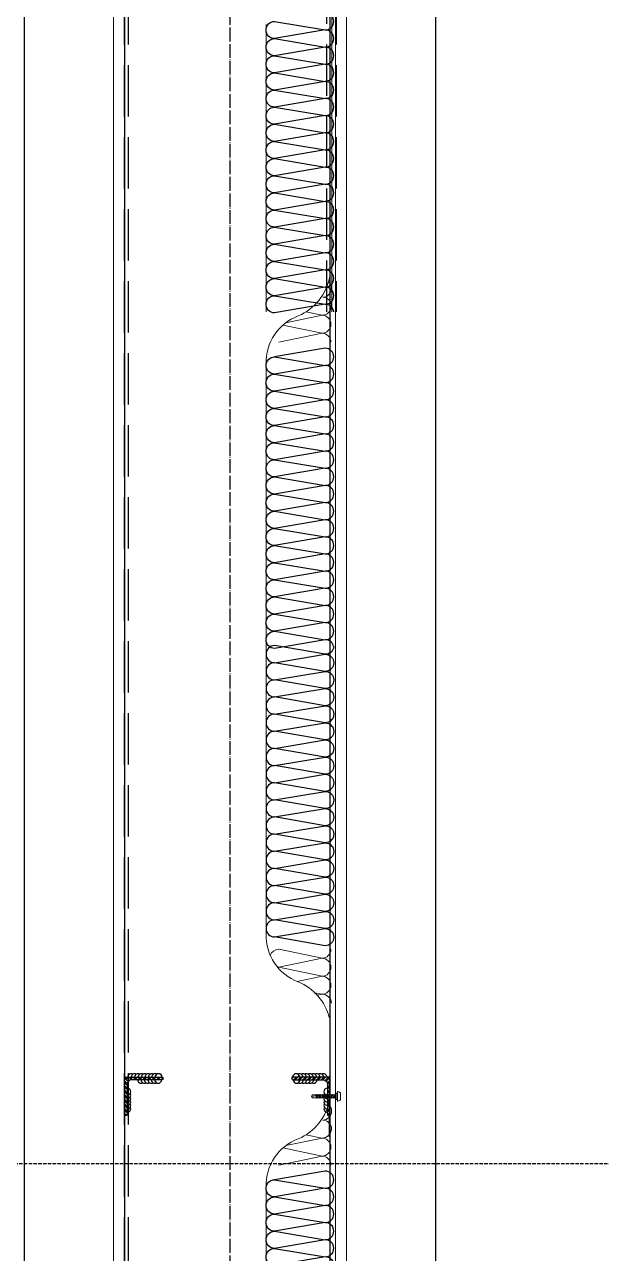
# Model space of a CAD drawing. Extents: x -1899985 to 1774885, y 556286 to 2175695.
# Drawn here: x -1752910 to -1752068, y 576056 to 577848 of the extents above; entities that cross this region are included whole.
import ezdxf

# ---------------------------------------------------------------- set-up
doc = ezdxf.new("R2010")
doc.units = 0
doc.header["$LTSCALE"] = 10
doc.header["$MEASUREMENT"] = 0
for name, pattern in [('20剖面图$0$__DASH', [0.35, 0.25, -0.1]), ('20剖面图$0$DOTE', [2.4200000000000004, 2, -0.2, 0.02, -0.2]), ('20剖面图$0$ZN-DASH', [0.35, 0.25, -0.1])]:
    doc.linetypes.add(name, pattern=pattern)
for name, color, linetype in [('20剖面图$0$!ZN1-填充-8', 8, 'Continuous'), ('20剖面图$0$!ZN4-焊缝-8', 8, 'Continuous'), ('20剖面图$0$!ZN5-钢材投影-40', 40, 'Continuous'), ('20剖面图$0$!ZN5-钢材断面-2', 2, 'Continuous'), ('20剖面图$0$!ZN6-虚线-8', 8, '20剖面图$0$ZN-DASH'), ('20剖面图$0$A-AXIS-DOTE', 14, '20剖面图$0$DOTE'), ('20剖面图$0$A-LIN-V', 9, 'Continuous'), ('20剖面图$0$COLUMN', 9, 'Continuous'), ('20剖面图$0$Fill', 8, 'Continuous'), ('A-LIN-V', 9, 'Continuous')]:
    doc.layers.add(name, color=color, linetype=linetype)
doc.layers.add('20剖面图$0$0_INSULATION', color=252, linetype='Continuous', lineweight=9, transparency=0.2)
doc.layers.add('20剖面图$0$0_SCREW RIVET', color=4, linetype='Continuous', lineweight=15)
doc.layers.add('20剖面图$0$彩钢板', color=6, linetype='Continuous', lineweight=15)

# ---------------------------------------------------------------- blocks, each defined once
blk = doc.blocks.new('20剖面图$0$G$C845E5159')
at = {"layer": '20剖面图$0$COLUMN'}
for points in [[(300.0000000009313, 699.9999999990687), (300.0000000006985, -11000.00000000093), (-299.9999999993015, -11000.00000000093), (-299.9999999995343, 699.9999999990687), (300.0000000009313, 699.9999999990687)], [(16800.0000000007, 699.9999999991851), (16800.0000000007, -11000.00000000093), (16200.0000000007, -11000.00000000093), (16200.0000000007, 699.9999999991851), (16800.0000000007, 699.9999999991851)]]:
    blk.add_lwpolyline(points, dxfattribs=at)
blk = doc.blocks.new('20剖面图$0$ZN-角钢56X56X4')
at = {"layer": '20剖面图$0$!ZN1-填充-8'}
h = blk.add_hatch(dxfattribs=at)
h.set_pattern_fill('ANSI32', color=256, scale=0.5, style=0)
h.set_pattern_definition([(45, (0, 0), (-3.367596045400933, 3.367596045400933), []), (45, (2.245065, 0), (-3.367596045400933, 3.367596045400933), [])])
edge = h.paths.add_edge_path()
edge.add_line((0, 0), (-1.243449787580175e-14, 56))
edge.add_line((0, 56), (2.66666666666606, 56))
edge.add_arc((2.666666666665151, 54.66666666666515), 1.333333333334849, 359.99999999996095, 449.99999999996095, ccw=False)
edge.add_line((4, 54.66666666666424), (4.00000000000001, 10))
edge.add_arc((10, 10), 6, 180, 270)
edge.add_line((10, 4), (54.66666666666606, 4.00000000000001))
edge.add_arc((54.66666666666515, 2.666666666665151), 1.333333333334849, 359.99999999996095, 449.99999999996095, ccw=False)
edge.add_line((56, 2.666666666664241), (56, 0))
edge.add_line((56, 0), (0, -1.243449787580175e-14))
at = {"layer": '20剖面图$0$!ZN5-钢材断面-2'}
blk.add_lwpolyline([(0, 0), (0, 56), (2.66666666666606, 56, -0.4142135623730951), (4, 54.66666666666424), (4, 10, 0.4142135623730951), (10, 4), (54.66666666666606, 4, -0.4142135623730951), (56, 2.666666666664241), (56, 0), (0, 0)], format="xyb", dxfattribs=at)
blk = doc.blocks.new('20剖面图$0$2342432')
at = {"layer": '20剖面图$0$0_INSULATION'}
for p, q in [((-1752476.222162217, 571392.5077114896), (-1752487.106872022, 571390.2451245631)), ((-1752483.533879833, 571394.0249372249), (-1752476.222162217, 571392.5077114896)), ((-1752476.217608388, 571366.2857411366), (-1752539.343846043, 571353.1637927708)), ((-1752512.567488662, 571373.8285616783), (-1752476.217608388, 571366.2857411366)), ((-1752539.343846043, 571353.1637927708), (-1752476.21305456, 571340.0637707837)), ((-1752476.21305456, 571340.0637707837), (-1752539.339292215, 571326.9418224179)), ((-1752557.82251229, 570885.4520361924), (-1752557.82251229, 571304.499488759)), ((-1752557.82251229, 571298.9105479163), (-1752557.82251229, 570885.4520361924)), ((-1752557.82251229, 570473.2973347078), (-1752557.82251229, 570885.4520361924)), ((-1752539.393938156, 570441.6054666529), (-1752476.263146673, 570428.5054446658)), ((-1752476.263146673, 570428.5054446658), (-1752533.280449516, 570416.653350645)), ((-1752529.075160942, 570413.2432324134), (-1752476.258592844, 570402.2834743129)), ((-1752476.258592844, 570402.2834743129), (-1752499.786543443, 570397.392757483))]:
    blk.add_line(p, q, dxfattribs=at)
for centre, radius, start, end in [((-1752539.406364597, 571444.6588107727), 75.75861058733942, 292.1666433691794, 346.2521164814142), ((-1752485.854372671, 571306.9565950143), 72.01007215283161, 110.2875112846233, 181.9554091079993), ((-1752485.854372671, 570470.8402284525), 72.0100721528292, 178.0445908920007, 249.7124887153767), ((-1752540.959601969, 570332.4043017481), 77.0328910046967, 9.827985264069547, 66.96933935180967)]:
    blk.add_arc(centre, radius, start, end, dxfattribs=at)
at = {"layer": '20剖面图$0$0_INSULATION', "extrusion": (0, 0, -1)}
for centre, major_axis, ratio, start_param, end_param in [((-1752475.473387921, 571405.8577878777), (-8.381229425083259, -10.65084468578086), 0.9607585218752868, 4.082779993727787, 5.653576320523127), ((-1752476.219885302, 571379.396726313), (-0.002276914641104071, 13.11098517646307), 0.98825321593543, 3.22430970811638e-11, 1.570796326826422), ((-1752476.219885302, 571379.396726313), (-0.002276913998807523, 13.11098517644863), 0.9882532159365272, 1.570796326776899, 3.141592653572465), ((-1752476.215331474, 571353.1747559601), (-0.002276914641104071, 13.11098517646307), 0.98825321593543, 3.22430970811638e-11, 1.570796326826422), ((-1752539.341569129, 571340.0528075944), (-0.002276913227591154, 13.11098517646332), 0.9882532159332102, 6.139661749825465, 6.283185307102736), ((-1752539.346122958, 571366.2747779473), (-0.002276913227591154, 13.11098517646332), 0.9882532159332102, 3.141592653512943, 3.269368162938339), ((-1752476.215331474, 571353.1747559601), (-0.002276913998807523, 13.11098517644863), 0.9882532159365272, 1.570796326776899, 3.141592653572465), ((-1752539.341569129, 571340.0528075944), (-0.002276913227591154, 13.11098517646332), 0.9882532159332102, 3.141592653512943, 4.40714468953711), ((-1752476.210777646, 571326.9527856073), (-0.002276914641104071, 13.11098517646307), 0.98825321593543, 3.22430970811638e-11, 1.570796326826422), ((-1752476.265423587, 570441.6164298422), (-0.002276913998807523, 13.11098517644863), 0.9882532159365272, 1.570796326776899, 3.141592653572465), ((-1752476.260869759, 570415.3944594894), (-0.002276914641104071, 13.11098517646307), 0.98825321593543, 3.22430970811638e-11, 1.570796326826422), ((-1752476.260869759, 570415.3944594894), (-0.002276913998807523, 13.11098517644863), 0.9882532159365272, 1.570796326776899, 3.141592653572465), ((-1752475.25631593, 570389.1724891365), (-0.002276913998807523, 13.11098517644863), 0.9882532159365272, 1.570796326776899, 3.141592653572465), ((-1752475.251762102, 570362.9505187835), (-0.002276914641104071, 13.11098517646307), 0.98825321593543, 3.22430970811638e-11, 1.570796326826422), ((-1752475.251762102, 570362.9505187835), (-0.002276913998807523, 13.11098517644863), 0.9882532159365272, 1.570796326776899, 2.416555155843697)]:
    blk.add_ellipse(centre, major_axis=major_axis, ratio=ratio, start_param=start_param, end_param=end_param, dxfattribs=at)
at = {"layer": '20剖面图$0$0_INSULATION', "extrusion": (0, 0, -0.9999999999999998)}
blk.add_ellipse((-1752475.505270505, 570388.9335664853), major_axis=(-8.385376775016718, 10.64778926701664), ratio=0.9607471217953485, start_param=0.6296547296342334, end_param=2.200451056428872, dxfattribs=at)
at = {"layer": '20剖面图$0$Fill'}
for points in [[(-1752459.074004782, 570885.4520361924, 0.385562676401207), (-1752471.513043955, 570896.7190299229), (-1752545.492588243, 570884.0489539708, -1), (-1752545.492588243, 570909.0489539708), (-1752471.513043955, 570896.7190299229, 1), (-1752471.513043955, 570921.7190299229), (-1752545.492588243, 570909.0489539708, -1), (-1752545.492588243, 570934.0489539708), (-1752471.513043955, 570921.7190299229, 1), (-1752471.513043955, 570946.7190299229), (-1752545.492588243, 570934.0489539708, -1), (-1752545.492588243, 570959.0489539708), (-1752471.513043955, 570946.7190299229, 1), (-1752471.513043955, 570971.7190299229), (-1752545.492588243, 570959.0489539708, -1), (-1752545.492588243, 570984.0489539708), (-1752471.513043955, 570971.7190299229, 1), (-1752471.513043955, 570996.7190299229), (-1752545.492588243, 570984.0489539708, -1), (-1752545.492588243, 571009.0489539708), (-1752471.513043955, 570996.7190299229, 1), (-1752471.513043955, 571021.7190299229), (-1752545.492588243, 571009.0489539708, -1), (-1752545.492588243, 571034.0489539708), (-1752471.513043955, 571021.7190299229, 1), (-1752471.513043955, 571046.7190299229), (-1752545.492588243, 571034.0489539708, -1), (-1752545.492588243, 571059.0489539708), (-1752471.513043955, 571046.7190299229, 1), (-1752471.513043955, 571071.7190299229), (-1752545.492588243, 571059.0489539708, -1), (-1752545.492588243, 571084.0489539708), (-1752471.513043955, 571071.7190299229, 1), (-1752471.513043955, 571096.7190299229), (-1752545.492588243, 571084.0489539708, -1), (-1752545.492588243, 571109.0489539708), (-1752471.513043955, 571096.7190299229, 1), (-1752471.513043955, 571121.7190299229), (-1752545.492588243, 571109.0489539708, -1), (-1752545.492588243, 571134.0489539708), (-1752471.513043955, 571121.7190299229, 1), (-1752471.513043955, 571146.7190299229), (-1752545.492588243, 571134.0489539708, -1), (-1752545.492588243, 571159.0489539708), (-1752471.513043955, 571146.7190299229, 1), (-1752471.513043955, 571171.7190299229), (-1752545.492588243, 571159.0489539708, -1), (-1752545.492588243, 571184.0489539708), (-1752471.513043955, 571171.7190299229, 1), (-1752471.513043955, 571196.7190299229), (-1752545.492588243, 571184.0489539708, -1), (-1752545.492588243, 571209.0489539708), (-1752471.513043955, 571196.7190299229, 1), (-1752471.513043955, 571221.7190299229), (-1752545.492588243, 571209.0489539708, -1), (-1752545.492588243, 571234.0489539708), (-1752471.513043955, 571221.7190299229, 1), (-1752471.513043955, 571246.7190299229), (-1752545.492588243, 571234.0489539708, -1), (-1752545.492588243, 571259.0489539708), (-1752471.513043955, 571246.7190299229, 1), (-1752471.513043955, 571271.7190299229), (-1752545.492588243, 571259.0489539708, -1), (-1752545.492588243, 571284.0489539708), (-1752471.513043955, 571271.7190299229, 1), (-1752471.513043955, 571296.7190299229), (-1752545.492588243, 571284.0489539708, -1), (-1752545.492588243, 571309.0489539708), (-1752471.513043955, 571296.7190299229, 1), (-1752471.513043955, 571321.7190299229), (-1752545.492588243, 571309.0489539708)], [(-1752459.273168057, 570885.4520361924, -0.3555469555555305), (-1752471.513043955, 570875.4888527013), (-1752545.492588243, 570888.1589286533, 1), (-1752545.492588243, 570863.1589286533), (-1752471.513043955, 570875.4888527013, -1), (-1752471.513043955, 570850.4888527013), (-1752545.492588243, 570863.1589286533, 1), (-1752545.492588243, 570838.1589286533), (-1752471.513043955, 570850.4888527013, -1), (-1752471.513043955, 570825.4888527013), (-1752545.492588243, 570838.1589286533, 1), (-1752545.492588243, 570813.1589286533), (-1752471.513043955, 570825.4888527013, -1), (-1752471.513043955, 570800.4888527013), (-1752545.492588243, 570813.1589286533, 1), (-1752545.492588243, 570788.1589286533), (-1752471.513043955, 570800.4888527013, -1), (-1752471.513043955, 570775.4888527013), (-1752545.492588243, 570788.1589286533, 1), (-1752545.492588243, 570763.1589286533), (-1752471.513043955, 570775.4888527013, -1), (-1752471.513043955, 570750.4888527013), (-1752545.492588243, 570763.1589286533, 1), (-1752545.492588243, 570738.1589286533), (-1752471.513043955, 570750.4888527013, -1), (-1752471.513043955, 570725.4888527013), (-1752545.492588243, 570738.1589286533, 1), (-1752545.492588243, 570713.1589286533), (-1752471.513043955, 570725.4888527013, -1), (-1752471.513043955, 570700.4888527013), (-1752545.492588243, 570713.1589286533, 1), (-1752545.492588243, 570688.1589286533), (-1752471.513043955, 570700.4888527013, -1), (-1752471.513043955, 570675.4888527013), (-1752545.492588243, 570688.1589286533, 1), (-1752545.492588243, 570663.1589286533), (-1752471.513043955, 570675.4888527013, -1), (-1752471.513043955, 570650.4888527013), (-1752545.492588243, 570663.1589286533, 1), (-1752545.492588243, 570638.1589286533), (-1752471.513043955, 570650.4888527013, -1), (-1752471.513043955, 570625.4888527013), (-1752545.492588243, 570638.1589286533, 1), (-1752545.492588243, 570613.1589286533), (-1752471.513043955, 570625.4888527013, -1), (-1752471.513043955, 570600.4888527013), (-1752545.492588243, 570613.1589286533, 1), (-1752545.492588243, 570588.1589286533), (-1752471.513043955, 570600.4888527013, -1), (-1752471.513043955, 570575.4888527013), (-1752545.492588243, 570588.1589286533, 1), (-1752545.492588243, 570563.1589286533), (-1752471.513043955, 570575.4888527013, -1), (-1752471.513043955, 570550.4888527013), (-1752545.492588243, 570563.1589286533, 1), (-1752545.492588243, 570538.1589286533), (-1752471.513043955, 570550.4888527013, -1), (-1752471.513043955, 570525.4888527013), (-1752545.492588243, 570538.1589286533, 1), (-1752545.492588243, 570513.1589286533), (-1752471.513043955, 570525.4888527013, -1), (-1752471.513043955, 570500.4888527013), (-1752545.492588243, 570513.1589286533, 1), (-1752545.492588243, 570488.1589286533), (-1752471.513043955, 570500.4888527013, -1), (-1752471.513043955, 570475.4888527013), (-1752545.492588243, 570488.1589286533, 1), (-1752545.492588243, 570463.1589286533), (-1752471.513043955, 570475.4888527013, -1), (-1752471.513043955, 570450.4888527013), (-1752545.492588243, 570463.1589286533)]]:
    blk.add_lwpolyline(points, format="xyb", dxfattribs=at)
blk = doc.blocks.new('20剖面图$0$53456465')
at = {"layer": '20剖面图$0$!ZN4-焊缝-8', "color": 8, "ltscale": 20}
for centre, radius, start, end in [((-1752704.726505566, 576532.6699724447), 4.999999999990565, 60.00000000161263, 180), ((-1752699.726505566, 576532.6699724447), 4.999999999990565, 60.00000000161263, 180), ((-1752699.726505566, 576532.6699724447), 4.999999999985448, 119.9999999983874, 180), ((-1752694.726505566, 576532.6699724447), 4.999999999990565, 60.00000000161263, 180), ((-1752694.726505566, 576532.6699724447), 4.999999999985448, 119.9999999983874, 180), ((-1752690.318592439, 576528.6699724447), 4.999999999990565, 180, 299.9999999983874), ((-1752689.726505566, 576532.6699724447), 4.999999999990565, 60.00000000161263, 180), ((-1752689.726505566, 576532.6699724447), 4.999999999985448, 119.9999999983874, 180), ((-1752685.318592439, 576528.6699724447), 4.999999999990565, 180, 299.9999999983874), ((-1752685.318592439, 576528.6699724447), 5, 180, 240.0000000016126), ((-1752684.726505566, 576532.6699724447), 4.999999999990565, 60.00000000161263, 180), ((-1752684.726505566, 576532.6699724447), 4.999999999985448, 119.9999999983874, 180), ((-1752680.318592439, 576528.6699724447), 4.999999999990565, 180, 299.9999999983874), ((-1752680.318592439, 576528.6699724447), 5, 180, 240.0000000016126), ((-1752679.726505566, 576532.6699724447), 4.999999999990565, 60.00000000161263, 180), ((-1752679.726505566, 576532.6699724447), 4.999999999985448, 119.9999999983874, 180), ((-1752675.318592439, 576528.6699724447), 4.999999999990565, 180, 299.9999999983874), ((-1752675.318592439, 576528.6699724447), 5, 180, 240.0000000016126), ((-1752674.726505566, 576532.6699724447), 4.999999999990565, 60.00000000161263, 180), ((-1752674.726505566, 576532.6699724447), 4.999999999985448, 119.9999999983874, 180), ((-1752670.318592439, 576528.6699724447), 4.999999999990565, 180, 299.9999999983874), ((-1752670.318592439, 576528.6699724447), 5, 180, 240.0000000016126), ((-1752669.726505566, 576532.6699724447), 4.999999999990565, 60.00000000161263, 180), ((-1752669.726505566, 576532.6699724447), 5, 119.9999999983874, 180), ((-1752665.318592439, 576528.6699724447), 5, 180, 0), ((-1752665.318592439, 576528.6699724447), 5, 180, 240.0000000016126), ((-1752664.726505566, 576532.6699724447), 5, 0, 180), ((-1752664.726505566, 576532.6699724447), 5, 119.9999999983874, 180), ((-1752464.072858021, 576532.6699724447), 5, 0, 180), ((-1752463.480771148, 576528.6699724447), 5, 180, 0), ((-1752459.072858021, 576532.6699724447), 4.999999999990565, 0, 119.9999999983874), ((-1752464.072858021, 576532.6699724447), 5, 0, 60.00000000161263), ((-1752463.480771148, 576528.6699724447), 5, 299.9999999983874, 0), ((-1752458.480771148, 576528.6699724447), 4.999999999990565, 240.0000000016126, 0), ((-1752454.072858021, 576532.6699724447), 4.999999999990565, 0, 119.9999999983874), ((-1752459.072858021, 576532.6699724447), 5, 0, 60.00000000161263), ((-1752458.480771148, 576528.6699724447), 5, 299.9999999983874, 0), ((-1752453.480771148, 576528.6699724447), 4.999999999990565, 240.0000000016126, 0), ((-1752449.072858021, 576532.6699724447), 4.999999999990565, 0, 119.9999999983874), ((-1752454.072858021, 576532.6699724447), 4.999999999985448, 0, 60.00000000161263), ((-1752453.480771148, 576528.6699724447), 5, 299.9999999983874, 0), ((-1752448.480771148, 576528.6699724447), 4.999999999990565, 240.0000000016126, 0), ((-1752444.072858021, 576532.6699724447), 4.999999999990565, 0, 119.9999999983874), ((-1752449.072858021, 576532.6699724447), 4.999999999985448, 0, 60.00000000161263), ((-1752448.480771148, 576528.6699724447), 5, 299.9999999983874, 0), ((-1752443.480771148, 576528.6699724447), 4.999999999990565, 240.0000000016126, 0), ((-1752439.072858021, 576532.6699724447), 4.999999999990565, 0, 119.9999999983874), ((-1752444.072858021, 576532.6699724447), 4.999999999985448, 0, 60.00000000161263), ((-1752443.480771148, 576528.6699724447), 5, 299.9999999983874, 0), ((-1752438.480771148, 576528.6699724447), 4.999999999990565, 240.0000000016126, 0), ((-1752434.072858021, 576532.6699724447), 4.999999999990565, 0, 119.9999999983874), ((-1752439.072858021, 576532.6699724447), 4.999999999985448, 0, 60.00000000161263), ((-1752429.072858021, 576532.6699724447), 4.999999999990565, 0, 119.9999999983874), ((-1752434.072858021, 576532.6699724447), 4.999999999985448, 0, 60.00000000161263), ((-1752424.072858021, 576532.6699724447), 4.999999999990565, 0, 119.9999999983874), ((-1752429.072858021, 576532.6699724447), 4.999999999985448, 0, 60.00000000161263), ((-1752710.399681794, 576511.4746592753), 5, 270, 90), ((-1752710.399681794, 576511.4746592753), 4.999999999985448, 270, 330.0000000016208), ((-1752710.399681794, 576506.4746592753), 4.999999999990565, 270, 29.9999999983792), ((-1752418.399681794, 576511.4746592753), 5, 90, 270), ((-1752418.399681794, 576506.4746592753), 4.999999999990565, 150.0000000016208, 270), ((-1752418.399681794, 576511.4746592753), 4.999999999985448, 209.9999999983792, 270), ((-1752710.399681794, 576506.4746592753), 4.999999999985448, 270, 330.0000000016208), ((-1752710.399681794, 576501.4746592753), 4.999999999990565, 270, 29.9999999983792), ((-1752710.399681794, 576501.4746592753), 4.999999999985448, 270, 330.0000000016208), ((-1752710.399681794, 576496.4746592753), 4.999999999990565, 270, 29.9999999983792), ((-1752710.399681794, 576496.4746592753), 4.999999999985448, 270, 330.0000000016208), ((-1752710.399681794, 576491.4746592753), 4.999999999990565, 270, 29.9999999983792), ((-1752710.399681794, 576491.4746592753), 4.999999999985448, 270, 330.0000000016208), ((-1752710.399681794, 576486.4746592753), 4.999999999990565, 270, 29.9999999983792), ((-1752418.399681794, 576501.4746592753), 4.999999999990565, 150.0000000016208, 270), ((-1752418.399681794, 576496.4746592753), 4.999999999990565, 150.0000000016208, 270), ((-1752418.399681794, 576491.4746592753), 4.999999999990565, 150.0000000016208, 270), ((-1752418.399681794, 576486.4746592753), 4.999999999990565, 150.0000000016208, 270), ((-1752418.399681794, 576506.4746592753), 4.999999999985448, 209.9999999983792, 270), ((-1752418.399681794, 576501.4746592753), 4.999999999985448, 209.9999999983792, 270), ((-1752418.399681794, 576496.4746592753), 4.999999999985448, 209.9999999983792, 270), ((-1752418.399681794, 576491.4746592753), 4.999999999985448, 209.9999999983792, 270)]:
    blk.add_arc(centre, radius, start, end, dxfattribs=at)
at = {"layer": '20剖面图$0$!ZN5-钢材投影-40'}
for p, q in [((-1752714.399681794, 578848.6699628157), (-1752714.399681797, 572304.6699724447)), ((-1752414.399681796, 572304.6699724447), (-1752414.399681794, 578848.6699628157))]:
    blk.add_line(p, q, dxfattribs=at)
at = {"layer": '20剖面图$0$!ZN6-虚线-8', "ltscale": 30}
for p, q in [((-1752714.999681794, 578848.6699628157), (-1752714.999681794, 572304.6699724447)), ((-1752709.399681794, 578848.6699628157), (-1752709.399681796, 572304.6699724447)), ((-1752419.399681794, 577648.6699628157), (-1752419.399681794, 578848.6699628157)), ((-1752405.799681794, 578848.6699628157), (-1752405.799681794, 577648.6699628157))]:
    blk.add_line(p, q, dxfattribs=at)
at = {"layer": '20剖面图$0$0_INSULATION'}
for p, q in [((-1752411.822512668, 578848.6699628157), (-1752411.822512668, 577648.6699628157)), ((-1752507.822512668, 577648.6699628157), (-1752507.822512668, 578067.7174153823)), ((-1752507.822512668, 578062.1284745396), (-1752507.822512668, 577648.6699628157)), ((-1752415.81817425, 576445.8727123677), (-1752415.057196391, 576564.7710427609))]:
    blk.add_line(p, q, dxfattribs=at)
at = {"layer": '20剖面图$0$0_SCREW RIVET'}
for p, q in [((-1752441.799681794, 576504.6699724447), (-1752439.99858453, 576506.9206800027)), ((-1752434.594456748, 576506.9199724447), (-1752439.999150743, 576506.9199724447)), ((-1752432.386122849, 576506.9199724874), (-1752434.092540505, 576506.9199724445)), ((-1752430.17778966, 576506.9199714265), (-1752431.884206708, 576506.9199713246)), ((-1752427.969456369, 576506.9199715282), (-1752429.675873417, 576506.9199714265)), ((-1752425.761123077, 576506.9199716301), (-1752427.467540126, 576506.9199715282)), ((-1752423.552789786, 576506.9199717318), (-1752425.259206835, 576506.9199716301)), ((-1752421.344456495, 576506.9199718337), (-1752423.050873543, 576506.9199717318)), ((-1752419.136123204, 576506.9199719355), (-1752420.842540252, 576506.9199718337)), ((-1752416.927789913, 576506.9199720373), (-1752418.634206961, 576506.9199719355)), ((-1752414.719456622, 576506.9199721392), (-1752416.42587367, 576506.9199720373)), ((-1752412.511123331, 576506.9199722409), (-1752414.217540379, 576506.9199721392)), ((-1752410.302790039, 576506.9199723428), (-1752412.009207088, 576506.9199722409)), ((-1752408.094456748, 576506.9199724445), (-1752409.800873796, 576506.9199723428)), ((-1752405.799681794, 576506.9199724447), (-1752407.592540505, 576506.9199724445)), ((-1752440.000212722, 576502.4199724447), (-1752441.799681794, 576504.6699724447)), ((-1752434.988808247, 576502.4199724447), (-1752440.000212722, 576502.4199724447)), ((-1752432.780474348, 576502.4199724874), (-1752434.486892004, 576502.4199724445)), ((-1752430.572141158, 576502.4199714265), (-1752432.278558207, 576502.4199713246)), ((-1752428.363807867, 576502.4199715282), (-1752430.070224916, 576502.4199714265)), ((-1752426.155474576, 576502.4199716301), (-1752427.861891625, 576502.4199715282)), ((-1752423.947141285, 576502.4199717318), (-1752425.653558333, 576502.4199716301)), ((-1752421.738807994, 576502.4199718337), (-1752423.445225042, 576502.4199717318)), ((-1752419.530474703, 576502.4199719355), (-1752421.236891751, 576502.4199718337)), ((-1752417.322141411, 576502.4199720373), (-1752419.02855846, 576502.4199719355)), ((-1752415.11380812, 576502.4199721392), (-1752416.820225169, 576502.4199720373)), ((-1752412.905474829, 576502.4199722409), (-1752414.611891877, 576502.4199721392)), ((-1752410.697141538, 576502.4199723428), (-1752412.403558586, 576502.4199722409)), ((-1752408.488808247, 576502.4199724447), (-1752410.195225295, 576502.4199723428)), ((-1752405.799681794, 576502.4199724447), (-1752407.986892004, 576502.4199724445))]:
    blk.add_line(p, q, dxfattribs=at)
for points in [[(-1752441.799681794, 576504.6699724447), (-1752433.173856894, 576506.0139262995), (-1752434.608127629, 576506.6519755268), (-1752434.64260725, 576506.6225942735), (-1752435.105577356, 576506.9202060349)], [(-1752434.134490646, 576506.441273528), (-1752434.092540505, 576506.9199724445), (-1752434.299681794, 576507.4199724447), (-1752434.594456748, 576506.9199724447), (-1752434.618734365, 576506.6429371677)], [(-1752434.185756969, 576505.8562663628), (-1752434.486892004, 576502.4199724445), (-1752434.781666959, 576501.9199724447), (-1752434.988808247, 576502.4199724447), (-1752434.694621161, 576505.7769823524)]]:
    blk.add_lwpolyline(points, dxfattribs=at)
for points in [[(-1752432.78047445, 576502.4199713246), (-1752432.386122951, 576506.9199713246), (-1752432.091347996, 576507.4199713246), (-1752431.884206708, 576506.9199713246), (-1752432.278558207, 576502.4199713246), (-1752432.573333161, 576501.9199713246)], [(-1752430.572141158, 576502.4199714265), (-1752430.17778966, 576506.9199714265), (-1752429.883014705, 576507.4199714265), (-1752429.675873417, 576506.9199714265), (-1752430.070224916, 576502.4199714265), (-1752430.36499987, 576501.9199714265)], [(-1752428.363807867, 576502.4199715282), (-1752427.969456369, 576506.9199715282), (-1752427.674681414, 576507.4199715282), (-1752427.467540126, 576506.9199715282), (-1752427.861891625, 576502.4199715282), (-1752428.156666579, 576501.9199715282)], [(-1752426.155474576, 576502.4199716301), (-1752425.761123077, 576506.9199716301), (-1752425.466348123, 576507.4199716301), (-1752425.259206835, 576506.9199716301), (-1752425.653558333, 576502.4199716301), (-1752425.948333288, 576501.9199716301)], [(-1752423.947141285, 576502.419971732), (-1752423.552789786, 576506.9199717318), (-1752423.258014832, 576507.4199717318), (-1752423.050873543, 576506.9199717318), (-1752423.445225042, 576502.4199717318), (-1752423.739999997, 576501.9199717318)], [(-1752421.738807994, 576502.4199718337), (-1752421.344456495, 576506.9199718337), (-1752421.049681541, 576507.4199718337), (-1752420.842540252, 576506.9199718337), (-1752421.236891751, 576502.4199718337), (-1752421.531666706, 576501.9199718337)], [(-1752419.530474703, 576502.4199719356), (-1752419.136123204, 576506.9199719355), (-1752418.841348249, 576507.4199719355), (-1752418.634206961, 576506.9199719355), (-1752419.02855846, 576502.4199719355), (-1752419.323333415, 576501.9199719355)], [(-1752417.322141411, 576502.4199720373), (-1752416.927789913, 576506.9199720373), (-1752416.633014958, 576507.4199720373), (-1752416.42587367, 576506.9199720373), (-1752416.820225169, 576502.4199720373), (-1752417.115000123, 576501.9199720373)], [(-1752415.11380812, 576502.4199721392), (-1752414.719456622, 576506.9199721392), (-1752414.424681667, 576507.4199721392), (-1752414.217540379, 576506.9199721392), (-1752414.611891877, 576502.4199721392), (-1752414.906666832, 576501.9199721392)], [(-1752412.905474829, 576502.4199722409), (-1752412.511123331, 576506.9199722409), (-1752412.216348376, 576507.4199722409), (-1752412.009207088, 576506.9199722409), (-1752412.403558586, 576502.4199722409), (-1752412.698333541, 576501.9199722409)], [(-1752410.697141538, 576502.4199723428), (-1752410.302790039, 576506.9199723428), (-1752410.008015085, 576507.4199723428), (-1752409.800873796, 576506.9199723428), (-1752410.195225295, 576502.4199723428), (-1752410.49000025, 576501.9199723428)], [(-1752408.488808247, 576502.4199724447), (-1752408.094456748, 576506.9199724445), (-1752407.799681794, 576507.4199724445), (-1752407.592540505, 576506.9199724445), (-1752407.986892004, 576502.4199724445), (-1752408.281666959, 576501.9199724445)], [(-1752403.799681794, 576500.1699724445), (-1752403.799681794, 576509.1699724445), (-1752405.799681794, 576509.1699724447), (-1752405.799681794, 576500.1699724445)]]:
    blk.add_lwpolyline(points, close=True, dxfattribs=at)
blk.add_lwpolyline([(-1752403.063991035, 576497.6699724447, 0.4142135623730904), (-1752399.063991035, 576501.6699724445), (-1752399.063991035, 576507.6699724445, 0.4142135623731018), (-1752403.063991035, 576511.6699724447), (-1752403.049681794, 576511.6699724445), (-1752403.799681794, 576511.6699724445), (-1752403.799681794, 576497.6699724445), (-1752403.049681794, 576497.6699724445)], format="xyb", close=True, dxfattribs=at)
at = {"layer": '20剖面图$0$Fill'}
blk.add_lwpolyline([(-1752409.07400516, 577648.6699628157, 0.385562676401207), (-1752421.513044333, 577659.9369565462), (-1752495.49258862, 577647.2668805941, -1), (-1752495.49258862, 577672.2668805941), (-1752421.513044333, 577659.9369565462, 1), (-1752421.513044333, 577684.9369565462), (-1752495.49258862, 577672.2668805941, -1), (-1752495.49258862, 577697.2668805941), (-1752421.513044333, 577684.9369565462, 1), (-1752421.513044333, 577709.9369565462), (-1752495.49258862, 577697.2668805941, -1), (-1752495.49258862, 577722.2668805941), (-1752421.513044333, 577709.9369565462, 1), (-1752421.513044333, 577734.9369565462), (-1752495.49258862, 577722.2668805941, -1), (-1752495.49258862, 577747.2668805941), (-1752421.513044333, 577734.9369565462, 1), (-1752421.513044333, 577759.9369565462), (-1752495.49258862, 577747.2668805941, -1), (-1752495.49258862, 577772.2668805941), (-1752421.513044333, 577759.9369565462, 1), (-1752421.513044333, 577784.9369565462), (-1752495.49258862, 577772.2668805941, -1), (-1752495.49258862, 577797.2668805941), (-1752421.513044333, 577784.9369565462, 1), (-1752421.513044333, 577809.9369565462), (-1752495.49258862, 577797.2668805941, -1), (-1752495.49258862, 577822.2668805941), (-1752421.513044333, 577809.9369565462, 1), (-1752421.513044333, 577834.9369565462), (-1752495.49258862, 577822.2668805941, -1), (-1752495.49258862, 577847.2668805941), (-1752421.513044333, 577834.9369565462, 1), (-1752421.513044333, 577859.9369565462), (-1752495.49258862, 577847.2668805941, -1), (-1752495.49258862, 577872.2668805941), (-1752421.513044333, 577859.9369565462, 1), (-1752421.513044333, 577884.9369565462), (-1752495.49258862, 577872.2668805941, -1), (-1752495.49258862, 577897.2668805941), (-1752421.513044333, 577884.9369565462, 1), (-1752421.513044333, 577909.9369565462), (-1752495.49258862, 577897.2668805941, -1), (-1752495.49258862, 577922.2668805941), (-1752421.513044333, 577909.9369565462, 1), (-1752421.513044333, 577934.9369565462), (-1752495.49258862, 577922.2668805941, -1), (-1752495.49258862, 577947.2668805941), (-1752421.513044333, 577934.9369565462, 1), (-1752421.513044333, 577959.9369565462), (-1752495.49258862, 577947.2668805941, -1), (-1752495.49258862, 577972.2668805941), (-1752421.513044333, 577959.9369565462, 1), (-1752421.513044333, 577984.9369565462), (-1752495.49258862, 577972.2668805941, -1), (-1752495.49258862, 577997.2668805941), (-1752421.513044333, 577984.9369565462, 1), (-1752421.513044333, 578009.9369565462), (-1752495.49258862, 577997.2668805941, -1), (-1752495.49258862, 578022.2668805941), (-1752421.513044333, 578009.9369565462, 1), (-1752421.513044333, 578034.9369565462), (-1752495.49258862, 578022.2668805941, -1), (-1752495.49258862, 578047.2668805941), (-1752421.513044333, 578034.9369565462, 1), (-1752421.513044333, 578059.9369565462), (-1752495.49258862, 578047.2668805941, -1), (-1752495.49258862, 578072.2668805941), (-1752421.513044333, 578059.9369565462, 1), (-1752421.513044333, 578084.9369565462)], format="xyb", dxfattribs=at)
at = {"layer": '20剖面图$0$彩钢板'}
for p, q in [((-1752730.399681794, 578848.6699628157), (-1752730.399681794, 572304.6699724447)), ((-1752714.399681794, 578848.6699628157), (-1752714.399681794, 572304.6699724447)), ((-1752406.399681794, 578848.6699628157), (-1752406.399681794, 572304.6699724447)), ((-1752390.399681794, 578848.6699628157), (-1752390.399681794, 572304.6699724447))]:
    blk.add_line(p, q, dxfattribs=at)
at = {"layer": '20剖面图$0$!ZN5-钢材断面-2', "extrusion": (0, 0, -1), "xscale": -1.000000000000001, "zscale": -1.000000000000001, "rotation": 90}
blk.add_blockref('20剖面图$0$ZN-角钢56X56X4', (1752714.399681794, 576532.6699724447), dxfattribs=at)
at = {"layer": '20剖面图$0$!ZN5-钢材断面-2', "extrusion": (0, 0, -1), "zscale": -1, "rotation": 270}
blk.add_blockref('20剖面图$0$ZN-角钢56X56X4', (1752414.399681794, 576532.6699724447), dxfattribs=at)
at = {"layer": '20剖面图$0$A-LIN-V', "xscale": -1, "rotation": 180}
for p in [(49.99999962258153, 1148046.122008637), (49.99999962258153, 1146846.122008637)]:
    blk.add_blockref('20剖面图$0$2342432', p, dxfattribs=at)
blk = doc.blocks.new('20剖面图')
at = {"layer": '20剖面图$0$A-AXIS-DOTE'}
blk.add_line((-1752610.399681416, 562650.6334108412), (-1752610.399681416, 586495.7798974607), dxfattribs=at)
at = {"layer": '20剖面图$0$A-AXIS-DOTE', "linetype": '20剖面图$0$__DASH', "ltscale": 2}
blk.add_line((-1670110.399681416, 576187.2573070843), (-1772486.077462973, 576187.2573070844), dxfattribs=at)
at = {"layer": '20剖面图$0$A-LIN-V'}
for p in [(-1769110.399681417, 579257.4520265255), (-1752610.399681417, 579257.4520265255)]:
    blk.add_blockref('20剖面图$0$G$C845E5159', p, dxfattribs=at)
blk.add_blockref('20剖面图$0$53456465', (-49.99999962258153, -219.2179362522438), dxfattribs=at)

msp = doc.modelspace()

# ---------------------------------------------------------------- block references
at = {"layer": 'A-LIN-V'}
msp.add_blockref('20剖面图', (0, 0), dxfattribs=at)

doc.saveas('drawing.dxf')
